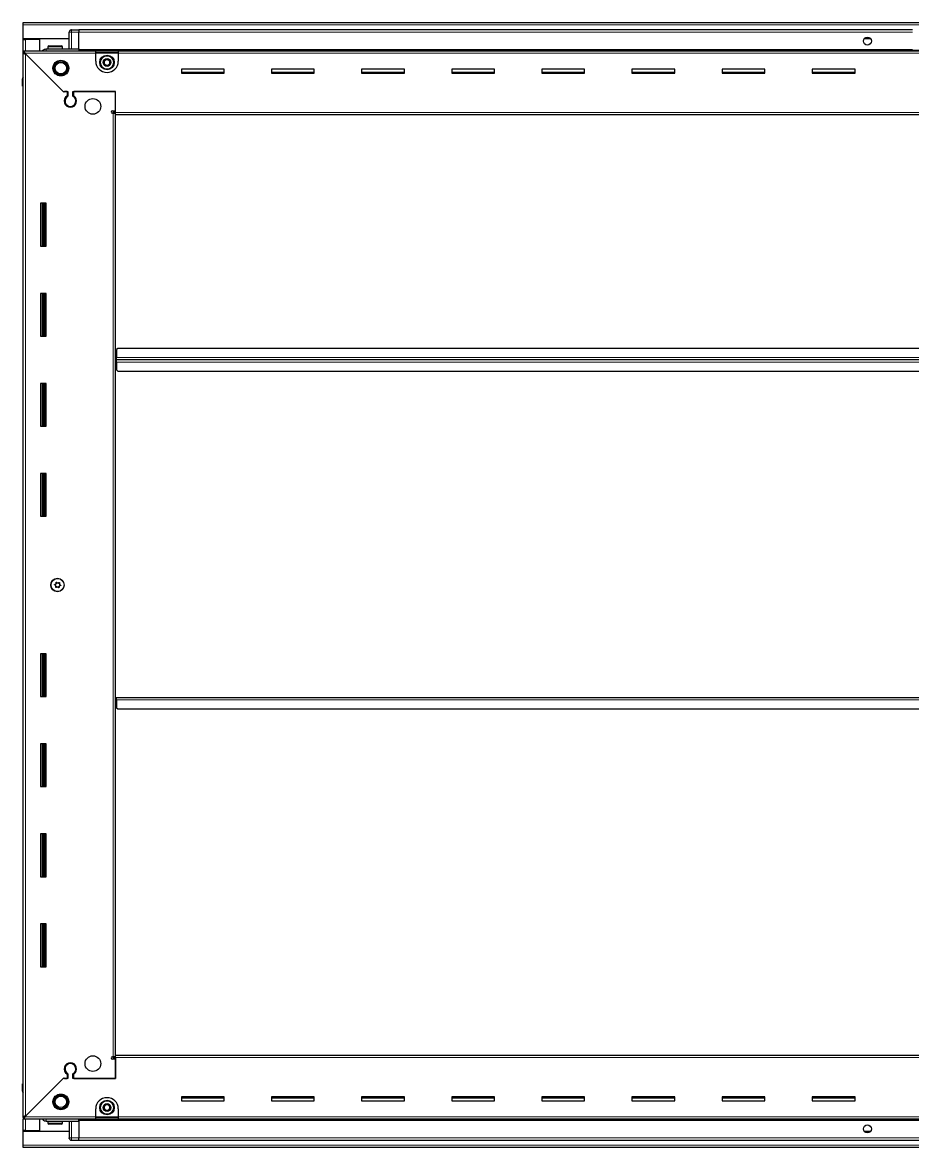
# Model space of a CAD drawing. Header units: millimetres. Extents: x 1132 to 6626, y -894 to 2183.
# Drawn here: x 4951 to 5741, y 948 to 1947 of the extents above; entities that cross this region are included whole.
import ezdxf

# ---------------------------------------------------------------- set-up
doc = ezdxf.new("R2010")
doc.units = ezdxf.units.MM

msp = doc.modelspace()

# ---------------------------------------------------------------- linework, layer by layer
at = {"color": 7, "linetype": 'Continuous', "lineweight": 25}
for p, q in [((4951.1, 1946.6), (6550.1, 1946.6)), ((4951.1, 1944.5), (4951.1, 1946.6)), ((4951.1, 1932.1), (4951.1, 1944.5)), ((4992.1, 1923.1), (4992.1, 1938.1)), ((4992.78, 1939.6), (4992.78, 1939.6)), ((4994.1, 1940.1), (5000.6, 1940.1)), ((4994.1, 1940.1), (5000.6, 1940.1)), ((5000.6, 1940.1), (5000.6, 1940.1)), ((5000.6, 1940.1), (5000.6, 1940.1)), ((5000.6, 1940.1), (5000.6, 1938.1)), ((5740.6, 1939.95), (5000.6, 1939.95)), ((5000.6, 1923.1), (5000.6, 1938.1)), ((4992.1, 1932.1), (4951.1, 1932.1)), ((4951.1, 1931.6), (4951.1, 1932.1)), ((4951.1, 1921.35), (4951.1, 1931.6)), ((4951.1, 1931.6), (4953.2, 1931.6)), ((4952.6, 1931.6), (4952.6, 1932.1)), ((4966.1, 1931.6), (4953.2, 1931.6)), ((4966.1, 1921.35), (4966.1, 1931.6)), ((5703.47, 1932.1), (5697.73, 1932.1)), ((4951.1, 1919.85), (4951.1, 1921.35)), ((4951.1, 1921.35), (4952.1, 1921.35)), ((4951.1, 1919.35), (4951.1, 1919.85)), ((4951.1, 1919.85), (4952.1, 1919.85)), ((4951.1, 974.85), (4951.1, 1919.35)), ((4952.6, 1919.35), (4951.1, 1919.35)), ((4952.1, 1919.85), (4952.1, 1921.35)), ((4952.1, 1921.35), (5015.6, 1921.35)), ((4952.7, 1919.25), (4986.6, 1885.35)), ((4987.3, 1884.65), (4953.2, 1918.75)), ((4971.6, 1923.1), (5000.6, 1923.1)), ((4973.1, 1925), (4973.1, 1923.1)), ((4973.9, 1925.8), (4985.3, 1925.8)), ((4986.1, 1923.1), (4986.1, 1925)), ((5000.6, 1923.1), (5000.6, 1922.6)), ((5000.6, 1921.95), (6500.6, 1921.95)), ((5015.6, 1919.25), (5015.6, 1921.35)), ((5015.6, 1921.35), (5035.6, 1921.35)), ((5015.6, 1919.85), (5035.6, 1919.85)), ((5015.6, 1912.35), (5015.6, 1919.25)), ((5035.6, 1921.35), (6465.6, 1921.35)), ((5035.6, 1921.35), (5035.6, 1919.25)), ((5035.6, 1919.25), (5035.6, 1912.35)), ((5129.6, 1905.1), (5091.6, 1905.1)), ((5091.6, 1905.1), (5091.6, 1901.6)), ((5129.6, 1902.35), (5091.6, 1902.35)), ((5091.6, 1901.6), (5129.6, 1901.6)), ((5129.6, 1901.6), (5129.6, 1905.1)), ((5209.6, 1905.1), (5171.6, 1905.1)), ((5171.6, 1905.1), (5171.6, 1901.6)), ((5209.6, 1902.35), (5171.6, 1902.35)), ((5171.6, 1901.6), (5209.6, 1901.6)), ((5209.6, 1901.6), (5209.6, 1905.1)), ((5289.6, 1905.1), (5251.6, 1905.1)), ((5251.6, 1905.1), (5251.6, 1901.6)), ((5289.6, 1902.35), (5251.6, 1902.35)), ((5251.6, 1901.6), (5289.6, 1901.6)), ((5289.6, 1901.6), (5289.6, 1905.1)), ((5369.6, 1905.1), (5331.6, 1905.1)), ((5331.6, 1905.1), (5331.6, 1901.6)), ((5369.6, 1902.35), (5331.6, 1902.35)), ((5331.6, 1901.6), (5369.6, 1901.6)), ((5369.6, 1901.6), (5369.6, 1905.1)), ((5449.6, 1905.1), (5411.6, 1905.1)), ((5411.6, 1905.1), (5411.6, 1901.6)), ((5449.6, 1902.35), (5411.6, 1902.35)), ((5411.6, 1901.6), (5449.6, 1901.6)), ((5449.6, 1901.6), (5449.6, 1905.1)), ((5529.6, 1905.1), (5491.6, 1905.1)), ((5491.6, 1905.1), (5491.6, 1901.6)), ((5529.6, 1902.35), (5491.6, 1902.35)), ((5491.6, 1901.6), (5529.6, 1901.6)), ((5529.6, 1901.6), (5529.6, 1905.1)), ((5609.6, 1905.1), (5571.6, 1905.1)), ((5571.6, 1905.1), (5571.6, 1901.6)), ((5609.6, 1902.35), (5571.6, 1902.35)), ((5571.6, 1901.6), (5609.6, 1901.6)), ((5609.6, 1901.6), (5609.6, 1905.1)), ((5689.6, 1905.1), (5651.6, 1905.1)), ((5651.6, 1905.1), (5651.6, 1901.6)), ((5689.6, 1902.35), (5651.6, 1902.35)), ((5651.6, 1901.6), (5689.6, 1901.6)), ((5689.6, 1901.6), (5689.6, 1905.1)), ((4950.6, 1896.6), (4950.6, 1890.1)), ((4950.6, 1890.1), (4950.6, 1896.6)), ((4950.6, 1890.1), (4950.6, 1890.1)), ((4951.1, 1890.1), (4950.6, 1890.1)), ((4950.75, 1890.1), (4950.75, 1004.1)), ((4986.6, 1885.35), (4990.8, 1885.35)), ((4988, 1885.35), (4987.3, 1884.65)), ((4990.1, 1885.35), (4988, 1885.35)), ((4990.1, 1885.35), (4990.1, 1881.46)), ((4990.8, 1885.35), (4990.8, 1881.07)), ((4995.4, 1885.35), (5033.1, 1885.35)), ((4995.4, 1881.07), (4995.4, 1885.35)), ((4996.1, 1881.46), (4996.1, 1885.35)), ((5033.1, 1885.35), (4996.1, 1885.35)), ((5033.1, 1866.7), (5033.1, 1885.35)), ((5033.1, 1868.1), (5033.1, 1885.35)), ((4991.1, 1872.49), (4991.1, 1871.73)), ((5030.25, 1868.1), (5033.1, 1868.1)), ((5031, 1866.1), (5030.25, 1866.1)), ((5031, 1866.1), (5033.1, 1866.1)), ((5033.1, 1867.1), (5031.1, 1867.1)), ((5031.1, 1867.1), (5031.1, 1866.1)), ((5033.1, 1864.6), (5033.1, 1866.7)), ((6468.1, 1864.6), (5033.1, 1864.6)), ((5033.1, 1029.6), (5033.1, 1864.6)), ((4971.6, 1786.1), (4966.6, 1786.1)), ((4966.6, 1786.1), (4966.6, 1748.1)), ((4968.75, 1748.1), (4968.75, 1786.1)), ((4970.54, 1748.1), (4970.54, 1786.1)), ((4970.58, 1748.1), (4970.58, 1786.1)), ((4971.6, 1748.1), (4971.6, 1786.1)), ((4966.6, 1748.1), (4971.6, 1748.1)), ((4971.6, 1706.1), (4966.6, 1706.1)), ((4966.6, 1706.1), (4966.6, 1668.1)), ((4968.75, 1668.1), (4968.75, 1706.1)), ((4970.54, 1668.1), (4970.54, 1706.1)), ((4970.58, 1668.1), (4970.58, 1706.1)), ((4971.6, 1668.1), (4971.6, 1706.1)), ((4966.6, 1668.1), (4971.6, 1668.1)), ((5034.1, 1649.95), (5033.85, 1649.95)), ((5033.85, 1649.95), (5033.85, 1647.1)), ((5035.1, 1657.1), (5034.1, 1656.1)), ((5034.1, 1656.1), (5034.1, 1649.2)), ((5034.1, 1647.1), (5034.1, 1649.2)), ((6466.1, 1657.1), (5035.1, 1657.1)), ((5033.85, 1647.1), (5033.1, 1647.1)), ((5033.85, 1647.1), (5033.85, 1644.25)), ((5033.85, 1644.25), (5034.1, 1644.25)), ((5034.1, 1645), (5034.1, 1647.1)), ((6467.1, 1647.1), (5034.1, 1647.1)), ((5034.1, 1645), (5034.1, 1638.1)), ((5034.1, 1638.1), (5035.1, 1637.1)), ((5035.1, 1637.1), (6466.1, 1637.1)), ((4971.6, 1626.1), (4966.6, 1626.1)), ((4966.6, 1626.1), (4966.6, 1588.1)), ((4968.75, 1588.1), (4968.75, 1626.1)), ((4970.54, 1588.1), (4970.54, 1626.1)), ((4970.58, 1588.1), (4970.58, 1626.1)), ((4971.6, 1588.1), (4971.6, 1626.1)), ((4966.6, 1588.1), (4971.6, 1588.1)), ((4971.6, 1546.1), (4966.6, 1546.1)), ((4966.6, 1546.1), (4966.6, 1508.1)), ((4968.75, 1508.1), (4968.75, 1546.1)), ((4970.54, 1508.1), (4970.54, 1546.1)), ((4970.58, 1508.1), (4970.58, 1546.1)), ((4971.6, 1508.1), (4971.6, 1546.1)), ((4966.6, 1508.1), (4971.6, 1508.1)), ((4971.6, 1386.1), (4966.6, 1386.1)), ((4966.6, 1386.1), (4966.6, 1348.1)), ((4968.75, 1348.1), (4968.75, 1386.1)), ((4970.54, 1348.1), (4970.54, 1386.1)), ((4970.58, 1348.1), (4970.58, 1386.1)), ((4971.6, 1348.1), (4971.6, 1386.1)), ((4966.6, 1348.1), (4971.6, 1348.1)), ((5033.1, 1347.1), (5033.85, 1347.1)), ((5033.85, 1347.1), (5033.85, 1344.25)), ((5033.85, 1344.25), (5034.1, 1344.25)), ((5034.1, 1345), (5034.1, 1347.1)), ((5034.1, 1347.1), (6467.1, 1347.1)), ((5034.1, 1345), (5034.1, 1338.1)), ((5034.1, 1338.1), (5035.1, 1337.1)), ((5035.1, 1337.1), (6466.1, 1337.1)), ((4971.6, 1306.1), (4966.6, 1306.1)), ((4966.6, 1306.1), (4966.6, 1268.1)), ((4968.75, 1268.1), (4968.75, 1306.1)), ((4970.54, 1268.1), (4970.54, 1306.1)), ((4970.58, 1268.1), (4970.58, 1306.1)), ((4971.6, 1268.1), (4971.6, 1306.1)), ((4966.6, 1268.1), (4971.6, 1268.1)), ((4971.6, 1226.1), (4966.6, 1226.1)), ((4966.6, 1226.1), (4966.6, 1188.1)), ((4968.75, 1188.1), (4968.75, 1226.1)), ((4970.54, 1188.1), (4970.54, 1226.1)), ((4970.58, 1188.1), (4970.58, 1226.1)), ((4971.6, 1188.1), (4971.6, 1226.1)), ((4966.6, 1188.1), (4971.6, 1188.1)), ((4971.6, 1146.1), (4966.6, 1146.1)), ((4966.6, 1146.1), (4966.6, 1108.1)), ((4968.75, 1108.1), (4968.75, 1146.1)), ((4970.54, 1108.1), (4970.54, 1146.1)), ((4970.58, 1108.1), (4970.58, 1146.1)), ((4971.6, 1108.1), (4971.6, 1146.1)), ((4966.6, 1108.1), (4971.6, 1108.1)), ((5033.1, 1029.6), (6468.1, 1029.6)), ((5033.1, 1027.5), (5033.1, 1029.6)), ((4991.1, 1022.48), (4991.1, 1021.72)), ((5030.25, 1028.1), (5031, 1028.1)), ((5033.1, 1026.1), (5030.25, 1026.1)), ((5033.1, 1028.1), (5031, 1028.1)), ((5031.1, 1028.1), (5031.1, 1027.1)), ((5031.1, 1027.1), (5033.1, 1027.1)), ((5033.1, 1027.5), (5033.1, 1008.85)), ((5033.1, 1008.85), (5033.1, 1026.1)), ((4953.2, 975.45), (4987.3, 1009.55)), ((4987.3, 1009.55), (4988, 1008.85)), ((4990.1, 1012.74), (4990.1, 1008.85)), ((4990.8, 1013.14), (4990.8, 1008.85)), ((4995.4, 1008.85), (4995.4, 1013.14)), ((4996.1, 1008.85), (4996.1, 1012.74)), ((4950.6, 1004.1), (4950.6, 1004.1)), ((4950.6, 997.6), (4950.6, 1004.1)), ((4950.6, 1004.1), (4950.6, 1004.1)), ((4950.6, 1004.1), (4950.6, 997.6)), ((4951.1, 1004.1), (4950.6, 1004.1)), ((4986.6, 1008.85), (4952.7, 974.95)), ((4990.8, 1008.85), (4986.6, 1008.85)), ((4988, 1008.85), (4990.1, 1008.85)), ((5033.1, 1008.85), (4995.4, 1008.85)), ((4996.1, 1008.85), (5033.1, 1008.85)), ((4951.1, 996.28), (4951.1, 996.28)), ((5129.6, 992.6), (5091.6, 992.6)), ((5091.6, 992.6), (5091.6, 989.1)), ((5091.6, 991.85), (5129.6, 991.85)), ((5091.6, 989.1), (5129.6, 989.1)), ((5129.6, 989.1), (5129.6, 992.6)), ((5209.6, 992.6), (5171.6, 992.6)), ((5171.6, 992.6), (5171.6, 989.1)), ((5171.6, 991.85), (5209.6, 991.85)), ((5171.6, 989.1), (5209.6, 989.1)), ((5209.6, 989.1), (5209.6, 992.6)), ((5289.6, 992.6), (5251.6, 992.6)), ((5251.6, 992.6), (5251.6, 989.1)), ((5251.6, 991.85), (5289.6, 991.85)), ((5251.6, 989.1), (5289.6, 989.1)), ((5289.6, 989.1), (5289.6, 992.6)), ((5369.6, 992.6), (5331.6, 992.6)), ((5331.6, 992.6), (5331.6, 989.1)), ((5331.6, 991.85), (5369.6, 991.85)), ((5331.6, 989.1), (5369.6, 989.1)), ((5369.6, 989.1), (5369.6, 992.6)), ((5449.6, 992.6), (5411.6, 992.6)), ((5411.6, 992.6), (5411.6, 989.1)), ((5411.6, 991.85), (5449.6, 991.85)), ((5411.6, 989.1), (5449.6, 989.1)), ((5449.6, 989.1), (5449.6, 992.6)), ((5529.6, 992.6), (5491.6, 992.6)), ((5491.6, 992.6), (5491.6, 989.1)), ((5491.6, 991.85), (5529.6, 991.85)), ((5491.6, 989.1), (5529.6, 989.1)), ((5529.6, 989.1), (5529.6, 992.6)), ((5609.6, 992.6), (5571.6, 992.6)), ((5571.6, 992.6), (5571.6, 989.1)), ((5571.6, 991.85), (5609.6, 991.85)), ((5571.6, 989.1), (5609.6, 989.1)), ((5609.6, 989.1), (5609.6, 992.6)), ((5689.6, 992.6), (5651.6, 992.6)), ((5651.6, 992.6), (5651.6, 989.1)), ((5651.6, 991.85), (5689.6, 991.85)), ((5651.6, 989.1), (5689.6, 989.1)), ((5689.6, 989.1), (5689.6, 992.6)), ((5015.6, 974.95), (5015.6, 981.85)), ((5035.6, 981.85), (5035.6, 974.95)), ((4951.1, 974.35), (4951.1, 974.85)), ((4952.6, 974.85), (4951.1, 974.85)), ((4951.1, 974.35), (4951.1, 972.85)), ((4952.1, 974.35), (4951.1, 974.35)), ((4951.1, 962.6), (4951.1, 972.85)), ((4952.1, 972.85), (4951.1, 972.85)), ((4952.1, 974.35), (4952.1, 972.85)), ((5015.6, 972.85), (4952.1, 972.85)), ((4966.1, 962.6), (4966.1, 972.85)), ((4971.6, 971.1), (5000.6, 971.1)), ((4973.1, 971.1), (4973.1, 969.2)), ((4986.1, 969.2), (4986.1, 971.1)), ((4992.1, 971.1), (4992.1, 956.1)), ((6500.6, 972.25), (5000.6, 972.25)), ((5000.6, 971.1), (5000.6, 971.6)), ((5000.6, 971.1), (5000.6, 956.1)), ((5015.6, 972.85), (5015.6, 974.95)), ((5035.6, 974.35), (5015.6, 974.35)), ((5035.6, 972.85), (5015.6, 972.85)), ((5035.6, 974.95), (5035.6, 972.85)), ((6465.6, 972.85), (5035.6, 972.85)), ((4953.2, 962.6), (4951.1, 962.6)), ((4951.1, 962.1), (4951.1, 962.6)), ((4951.1, 949.7), (4951.1, 962.1)), ((4951.1, 962.1), (4992.1, 962.1)), ((4952.6, 962.1), (4952.6, 962.6)), ((4953.2, 962.6), (4966.1, 962.6)), ((4977.67, 968.4), (4973.9, 968.4)), ((4985.3, 968.4), (4977.67, 968.4)), ((5697.73, 962.1), (5703.47, 962.1)), ((4951.1, 947.6), (4951.1, 949.7)), ((4992.1, 956.1), (4992.1, 956.1)), ((4994.1, 954.1), (5000.6, 954.1)), ((4994.1, 954.1), (5000.6, 954.1)), ((5000.6, 954.1), (5000.6, 956.1)), ((5000.6, 954.25), (6500.6, 954.25)), ((5000.6, 954.1), (5000.6, 954.1)), ((6550.1, 947.6), (4951.1, 947.6))]:
    msp.add_line(p, q, dxfattribs=at)
at = {"color": 8, "linetype": 'Continuous', "lineweight": 18}
for p, q in [((6550.1, 1944.5), (4951.1, 1944.5)), ((4992.1, 1938.1), (4994.1, 1938.1)), ((4994.1, 1940.1), (4994.1, 1938.1)), ((4994.1, 1938.1), (4994.1, 1923.1)), ((5000.6, 1938.1), (4994.1, 1938.1)), ((4953.2, 1931.6), (4953.2, 1932.1)), ((4953.2, 1921.35), (4953.2, 1931.6)), ((5740.6, 1937.95), (5000.6, 1937.95)), ((5015.6, 1919.25), (4952.7, 1919.25)), ((4953.2, 1918.75), (4953.2, 975.45)), ((4973.1, 1925), (4986.1, 1925)), ((5740.6, 1922.6), (5000.6, 1922.6)), ((6500.6, 1921.37), (5000.6, 1921.37)), ((5015.6, 1919.25), (5035.6, 1919.25)), ((6465.6, 1919.25), (5035.6, 1919.25)), ((4951.1, 1896.6), (4950.6, 1896.6)), ((5031, 1028.1), (5031, 1866.1)), ((5033.1, 1866.7), (6468.1, 1866.7)), ((4968.1, 1786.1), (4968.1, 1748.1)), ((4969.34, 1786.1), (4969.34, 1748.1)), ((4968.1, 1706.1), (4968.1, 1668.1)), ((4969.34, 1706.1), (4969.34, 1668.1)), ((6467.1, 1649.2), (5034.1, 1649.2)), ((5034.1, 1645), (6467.1, 1645)), ((4968.1, 1626.1), (4968.1, 1588.1)), ((4969.34, 1626.1), (4969.34, 1588.1)), ((4968.1, 1546.1), (4968.1, 1508.1)), ((4969.34, 1546.1), (4969.34, 1508.1)), ((4968.1, 1386.1), (4968.1, 1348.1)), ((4969.34, 1386.1), (4969.34, 1348.1)), ((5034.1, 1345), (6467.1, 1345)), ((4968.1, 1306.1), (4968.1, 1268.1)), ((4969.34, 1306.1), (4969.34, 1268.1)), ((4968.1, 1226.1), (4968.1, 1188.1)), ((4969.34, 1226.1), (4969.34, 1188.1)), ((4968.1, 1146.1), (4968.1, 1108.1)), ((4969.34, 1146.1), (4969.34, 1108.1)), ((6468.1, 1027.5), (5033.1, 1027.5)), ((4951.1, 997.6), (4950.6, 997.6)), ((4952.7, 974.95), (5015.6, 974.95)), ((4953.2, 962.6), (4953.2, 972.85)), ((4977.4, 969.2), (4973.1, 969.2)), ((4986.1, 969.2), (4977.4, 969.2)), ((4994.1, 956.1), (4994.1, 971.1)), ((5000.6, 972.84), (6500.6, 972.84)), ((5000.6, 971.6), (6500.6, 971.6)), ((5035.6, 974.95), (5015.6, 974.95)), ((5035.6, 974.95), (6465.6, 974.95)), ((4953.2, 962.1), (4953.2, 962.6)), ((6550.1, 949.7), (4951.1, 949.7)), ((4992.1, 956.1), (4994.1, 956.1)), ((4994.1, 954.1), (4994.1, 956.1)), ((5000.6, 956.1), (4994.1, 956.1)), ((5000.6, 956.25), (6500.6, 956.25))]:
    msp.add_line(p, q, dxfattribs=at)
at = {"color": 7, "linetype": 'Continuous', "lineweight": 25, "flags": 128}
msp.add_lwpolyline([(4992.25, 955.35), (4992.14, 955.71), (4992.1, 956.1)], dxfattribs=at)
at = {"color": 7, "linetype": 'Continuous', "lineweight": 25}
for centre, radius in [((5700.6, 1930.1), 3.5), ((4984.6, 1906.1), 7), ((4984.6, 1906.1), 6.02), ((4984.6, 1906.1), 5.1), ((5025.6, 1911.1), 6.5), ((5025.6, 1911.1), 3.46), ((5013.1, 1872.1), 7), ((4981.6, 1447.1), 6), ((4981.75, 1447.1), 5.79), ((4981.75, 1447.1), 1.85), ((5013.1, 1022.1), 7), ((4984.6, 988.1), 7), ((4984.6, 988.1), 6.02), ((4984.6, 988.1), 5.1), ((5025.6, 983.1), 6.5), ((5025.6, 983.1), 3.46), ((5700.6, 964.1), 3.5)]:
    msp.add_circle(centre, radius, dxfattribs=at)
at = {"color": 8, "linetype": 'Continuous', "lineweight": 18}
for centre in [(5025.6, 1911.1), (5025.6, 983.1)]:
    msp.add_circle(centre, 5.7, dxfattribs=at)
at = {"color": 7, "linetype": 'Continuous', "lineweight": 25}
for centre, radius, start, end in [((4994.1, 1938.1), 2, 90, 180), ((4994.1, 1938.1), 2, 90, 131.40962), ((4973.9, 1925), 0.8, 90, 180), ((4985.3, 1925), 0.8, 0, 90), ((4991.9, 1923.3), 0.2, 270, 0), ((5025.6, 1912.35), 10, 180, 270), ((5025.6, 1911.1), 2.5, 134.01559, 194.01559), ((5025.6, 1911.1), 2.5, 194.01559, 254.01559), ((5025.6, 1911.1), 2.5, 74.01559, 134.01559), ((5025.6, 1911.1), 2.5, 254.01559, 314.01559), ((5025.6, 1912.35), 10, 270, 0), ((5025.6, 1911.1), 2.5, 14.01559, 74.01559), ((5025.6, 1911.1), 2.5, 314.01559, 14.01559), ((4952.6, 1896.6), 2, 138.59038, 180), ((4993.1, 1876.85), 5.5, 123.05573, 56.94427), ((4993.1, 1876.85), 4.8, 118.63099, 61.36901), ((5030.25, 1867.1), 1, 90, 270), ((4993.1, 1017.35), 5.5, 303.05573, 236.94427), ((4993.1, 1017.35), 4.8, 298.63099, 241.36901), ((5030.25, 1027.1), 1, 90, 270), ((4952.6, 997.6), 2, 180, 199.56674), ((4952.6, 997.6), 2, 180, 221.40962), ((4952.6, 997.6), 2, 213.78451, 221.40962), ((5025.6, 981.85), 10, 90, 180), ((5025.6, 981.85), 10, 0, 90), ((5025.6, 983.1), 2.5, 127.47401, 187.47401), ((5025.6, 983.1), 2.5, 187.47401, 247.47401), ((5025.6, 983.1), 2.5, 67.47401, 127.47401), ((5025.6, 983.1), 2.5, 247.47401, 307.47401), ((5025.6, 983.1), 2.5, 7.47401, 67.47401), ((5025.6, 983.1), 2.5, 307.47401, 7.47401), ((4973.9, 969.2), 0.8, 180, 270), ((4985.3, 969.2), 0.8, 270, 360), ((4991.9, 970.9), 0.2, 0, 90), ((4994.1, 956.1), 2, 180, 270)]:
    msp.add_arc(centre, radius, start, end, dxfattribs=at)
for points, knots in [([(4951.1, 1919.35), (4951.13, 1919.31), (4951.18, 1919.22), (4951.57, 1919.09), (4952.13, 1918.95), (4952.71, 1918.84), (4953.07, 1918.78), (4953.2, 1918.75)], [0, 0, 0, 0, 0.230255, 0.448522, 0.666786, 0.88505, 1, 1, 1, 1]), ([(4952.7, 1919.25), (4952.65, 1919.51), (4952.56, 1920), (4952.43, 1920.64), (4952.3, 1921.11), (4952.19, 1921.33), (4952.12, 1921.35), (4952.1, 1921.35)], [0, 0, 0, 0, 0.230255, 0.448522, 0.666786, 0.88505, 1, 1, 1, 1]), ([(4968.38, 1921.35), (4968.5, 1921.55), (4968.89, 1922.2), (4970.05, 1922.91), (4971.08, 1923.04), (4971.6, 1923.1)], [0, 0, 0, 0, 0.18225, 0.591125, 1, 1, 1, 1]), ([(5000.6, 1923.1), (5000.6, 1923.07), (5000.6, 1922.99), (5000.6, 1922.37), (5000.6, 1921.79), (5000.6, 1921.4), (5000.6, 1921.37)], [0, 0, 0, 0, 0.324279, 0.648558, 0.972836, 1, 1, 1, 1]), ([(5022.82, 1911.9), (5023.2, 1912.26), (5023.89, 1912.93), (5024.58, 1913.59), (5024.9, 1913.91)], [0, 0, 0, 0, 0.534686, 1, 1, 1, 1]), ([(5023.52, 1909.1), (5023.44, 1909.43), (5023.24, 1910.23), (5023, 1911.2), (5022.85, 1911.78), (5022.82, 1911.9)], [0, 0, 0, 0, 0.362901, 0.866875, 1, 1, 1, 1]), ([(5026.3, 1908.3), (5025.8, 1908.45), (5024.88, 1908.71), (5023.95, 1908.98), (5023.52, 1909.1)], [0, 0, 0, 0, 0.534686, 1, 1, 1, 1]), ([(5024.9, 1913.91), (5025.4, 1913.76), (5026.32, 1913.5), (5027.25, 1913.23), (5027.68, 1913.11)], [0, 0, 0, 0, 0.534686, 1, 1, 1, 1]), ([(5028.37, 1910.31), (5028, 1909.95), (5027.31, 1909.28), (5026.62, 1908.61), (5026.3, 1908.3)], [0, 0, 0, 0, 0.5346859, 1, 1, 1, 1]), ([(5027.68, 1913.11), (5027.71, 1912.99), (5027.85, 1912.41), (5028.09, 1911.44), (5028.29, 1910.64), (5028.37, 1910.31)], [0, 0, 0, 0, 0.133125, 0.637099, 1, 1, 1, 1]), ([(4983.39, 1449.38), (4983.37, 1449.38), (4983.35, 1449.39), (4983.29, 1449.39), (4983.15, 1449.35), (4982.81, 1449.18), (4982.32, 1448.93), (4981.69, 1448.97), (4981.25, 1449.25), (4980.95, 1449.49), (4980.75, 1449.63), (4980.66, 1449.66), (4980.62, 1449.67), (4980.59, 1449.65), (4980.57, 1449.63), (4980.53, 1449.57), (4980.49, 1449.31), (4980.48, 1448.83), (4980.31, 1448.14), (4979.71, 1447.76), (4979.26, 1447.6), (4979.02, 1447.48), (4978.98, 1447.42), (4978.96, 1447.4), (4978.96, 1447.36), (4978.98, 1447.33), (4979, 1447.3), (4979.06, 1447.24), (4979.24, 1447.1), (4979.56, 1446.9), (4979.96, 1446.57), (4980.2, 1445.98), (4980.12, 1445.44), (4980.06, 1445.06), (4980.07, 1444.91), (4980.09, 1444.85), (4980.11, 1444.83), (4980.15, 1444.82), (4980.21, 1444.82), (4980.35, 1444.86), (4980.69, 1445.03), (4981.17, 1445.27), (4981.81, 1445.24), (4982.24, 1444.96), (4982.55, 1444.72), (4982.75, 1444.58), (4982.83, 1444.55), (4982.88, 1444.54), (4982.91, 1444.55), (4982.93, 1444.58), (4982.97, 1444.64), (4983.01, 1444.9), (4983.02, 1445.38), (4983.19, 1446.07), (4983.79, 1446.45), (4984.24, 1446.61), (4984.48, 1446.73), (4984.52, 1446.78), (4984.54, 1446.81), (4984.54, 1446.85), (4984.52, 1446.88), (4984.5, 1446.91), (4984.44, 1446.97), (4984.26, 1447.11), (4983.94, 1447.31), (4983.54, 1447.64), (4983.3, 1448.23), (4983.38, 1448.77), (4983.44, 1449.15), (4983.43, 1449.3), (4983.41, 1449.36), (4983.39, 1449.37), (4983.39, 1449.38)], [0, 0, 0, 0, 0.002009, 0.00442, 0.009365, 0.025528, 0.067705, 0.095786, 0.124646, 0.150342, 0.160519, 0.163394, 0.165697, 0.167245, 0.168874, 0.17077, 0.178606, 0.211994, 0.249994, 0.287995, 0.321383, 0.329219, 0.331115, 0.332744, 0.334292, 0.336217, 0.338535, 0.341318, 0.349662, 0.375358, 0.404217, 0.432298, 0.474475, 0.490639, 0.496669, 0.49844, 0.5, 0.502009, 0.50442, 0.509365, 0.525528, 0.567705, 0.595786, 0.624646, 0.650342, 0.660519, 0.663394, 0.665697, 0.667245, 0.668874, 0.67077, 0.678606, 0.711994, 0.749994, 0.787995, 0.821383, 0.829219, 0.831115, 0.832744, 0.834292, 0.836217, 0.838535, 0.841318, 0.849662, 0.875358, 0.904217, 0.932298, 0.974475, 0.990639, 0.996669, 0.99844, 1, 1, 1, 1]), ([(5022.93, 984.21), (5023.03, 984.29), (5023.51, 984.65), (5024.3, 985.26), (5024.95, 985.76), (5025.22, 985.97)], [0, 0, 0, 0, 0.133125, 0.637099, 1, 1, 1, 1]), ([(5023.31, 981.35), (5023.24, 981.86), (5023.12, 982.82), (5022.99, 983.77), (5022.93, 984.21)], [0, 0, 0, 0, 0.5346859, 1, 1, 1, 1]), ([(5025.97, 980.24), (5025.5, 980.44), (5024.61, 980.81), (5023.72, 981.18), (5023.31, 981.35)], [0, 0, 0, 0, 0.534686, 1, 1, 1, 1]), ([(5025.22, 985.97), (5025.7, 985.77), (5026.59, 985.4), (5027.48, 985.03), (5027.89, 984.86)], [0, 0, 0, 0, 0.534686, 1, 1, 1, 1]), ([(5028.27, 982), (5027.99, 981.79), (5027.34, 981.29), (5026.55, 980.68), (5026.07, 980.32), (5025.97, 980.24)], [0, 0, 0, 0, 0.362901, 0.866875, 1, 1, 1, 1]), ([(5027.89, 984.86), (5027.96, 984.35), (5028.08, 983.39), (5028.21, 982.44), (5028.27, 982)], [0, 0, 0, 0, 0.534686, 1, 1, 1, 1]), ([(4953.2, 975.45), (4952.95, 975.41), (4952.45, 975.32), (4951.81, 975.19), (4951.35, 975.05), (4951.13, 974.94), (4951.11, 974.88), (4951.1, 974.85)], [0, 0, 0, 0, 0.230255, 0.448522, 0.666786, 0.88505, 1, 1, 1, 1]), ([(4952.1, 972.85), (4952.15, 972.88), (4952.24, 972.93), (4952.37, 973.33), (4952.5, 973.88), (4952.61, 974.46), (4952.68, 974.83), (4952.7, 974.95)], [0, 0, 0, 0, 0.230255, 0.448522, 0.666786, 0.88505, 1, 1, 1, 1]), ([(4968.38, 972.85), (4968.5, 972.65), (4968.89, 972.01), (4970.05, 971.3), (4971.08, 971.17), (4971.6, 971.1)], [0, 0, 0, 0, 0.1822499, 0.5911249, 1, 1, 1, 1]), ([(5000.6, 971.1), (5000.6, 971.14), (5000.6, 971.22), (5000.6, 971.84), (5000.6, 972.41), (5000.6, 972.81), (5000.6, 972.84)], [0, 0, 0, 0, 0.324279, 0.648558, 0.972836, 1, 1, 1, 1])]:
    msp.add_open_spline(points, degree=3, knots=knots, dxfattribs=at)
for points in [[(4952.7, 1919.25), (4952.65, 1919.33), (4952.55, 1919.49), (4952.4, 1919.69), (4952.25, 1919.83), (4952.15, 1919.85), (4952.1, 1919.85)], [(4952.6, 1919.35), (4952.61, 1919.3), (4952.63, 1919.2), (4952.77, 1919.05), (4952.96, 1918.9), (4953.12, 1918.8), (4953.2, 1918.75)], [(4952.1, 974.35), (4952.15, 974.36), (4952.25, 974.38), (4952.4, 974.52), (4952.55, 974.72), (4952.65, 974.88), (4952.7, 974.95)], [(4953.2, 975.45), (4953.12, 975.4), (4952.96, 975.3), (4952.77, 975.15), (4952.63, 975), (4952.61, 974.9), (4952.6, 974.85)]]:
    msp.add_open_spline(points, degree=3, dxfattribs=at)
at = {"color": 8, "linetype": 'Continuous', "lineweight": 18}
for points, knots in [([(4971.6, 1923.1), (4971.6, 1923.06), (4971.6, 1922.99), (4971.6, 1922.55), (4971.6, 1922.09), (4971.6, 1921.68), (4971.6, 1921.41), (4971.6, 1921.35)], [0, 0, 0, 0, 0.3597529, 0.5534142, 0.7511852, 0.9489563, 1, 1, 1, 1]), ([(4971.6, 971.1), (4971.6, 971.15), (4971.6, 971.22), (4971.6, 971.66), (4971.6, 972.11), (4971.6, 972.53), (4971.6, 972.8), (4971.6, 972.85)], [0, 0, 0, 0, 0.359753, 0.553414, 0.751185, 0.948956, 1, 1, 1, 1])]:
    msp.add_open_spline(points, degree=3, knots=knots, dxfattribs=at)

doc.saveas('drawing.dxf')
